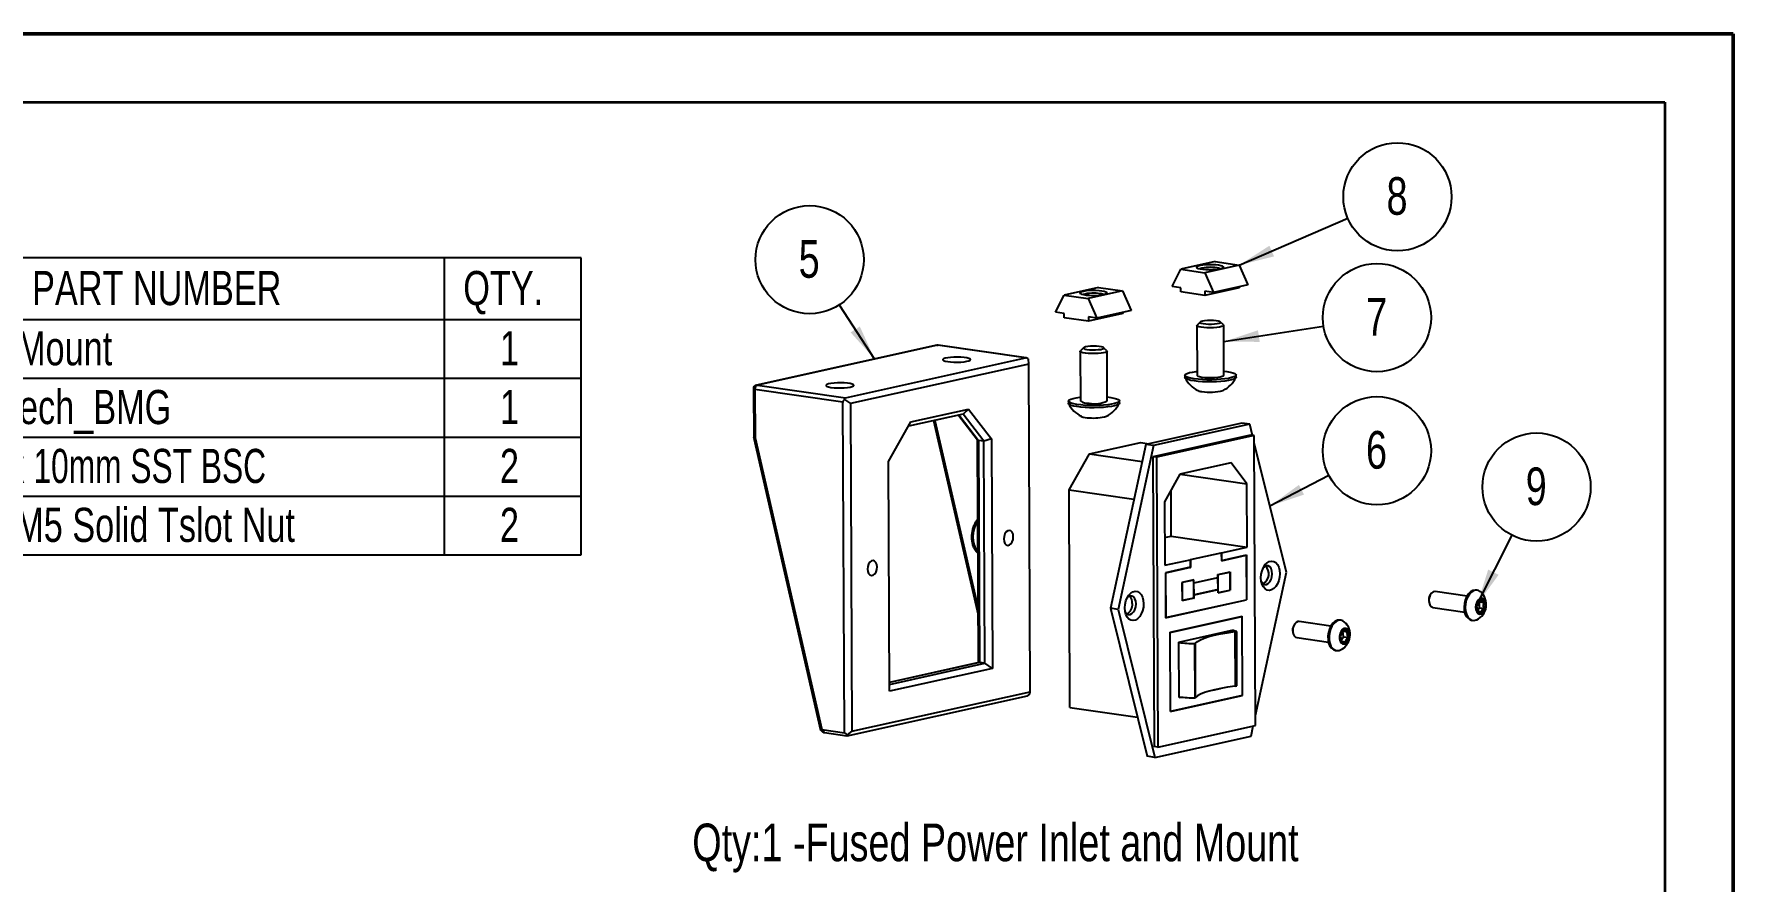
# Model space of a CAD drawing. Header units: millimetres. Extents: x 0 to 279, y 0 to 216.
# Drawn here: x 121.4 to 279.4, y 137.1 to 215.9 of the extents above; entities that cross this region are included whole.
import ezdxf

# ---------------------------------------------------------------- set-up
doc = ezdxf.new("R2010")
doc.units = ezdxf.units.MM
doc.layers.add('PAGE_BORDER', color=7, linetype='Continuous')
doc.layers.add('TITLE_BLOCK_BORDER', color=7, linetype='Continuous')
doc.styles.add('SLDTEXTSTYLE0', font='TXT', dxfattribs={"width": 0.75})
doc.styles.add('SLDTEXTSTYLE2', font='TXT', dxfattribs={"width": 0.694444})
doc.dimstyles.new('SLDDIMSTYLE0', dxfattribs={"dimtxt": 0.18, "dimasz": 3.302, "dimexe": 0, "dimexo": 0.0625, "dimgap": 0, "dimtad": 0, "dimtih": 1, "dimtoh": 1, "dimdec": 0, "dimrnd": 1e-09, "dimzin": 0, "dimdsep": 46, "dimtxsty": 'Standard', "dimsah": 1, "dimcen": 0.09, "dimadec": 0, "dimazin": 0, "dimtfac": 3.302, "dimtdec": 0, "dimtofl": 0, "dimtmove": 0, "dimatfit": 3, "dimfxl": 1, "dimfrac": 2, "dimtolj": 1, "dimtzin": 0, "dimarcsym": 0})

# ---------------------------------------------------------------- blocks, each defined once
blk = doc.blocks.new('SW_TABLEANNOTATION_20')
at = {"layer": 'TITLE_BLOCK_BORDER', "color": 0}
for p, q in [((0, 0), (0, -27.62)), ((70.73, 0), (0, 0)), ((9.64, 0), (9.64, -5.72)), ((57.98, 0), (57.98, -5.72)), ((70.73, -27.62), (70.73, 0)), ((0, -5.72), (70.73, -5.72)), ((9.64, -5.72), (9.64, -27.62)), ((57.98, -5.72), (57.98, -27.62)), ((0, -11.19), (70.73, -11.19)), ((0, -16.67), (70.73, -16.67)), ((0, -22.15), (70.73, -22.15)), ((0, -27.62), (70.73, -27.62))]:
    blk.add_line(p, q, dxfattribs=at)
at = {"layer": 'TITLE_BLOCK_BORDER', "color": 0, "attachment_point": 1}
for s, insert, char_height, style in [('#', (3.14, -1.05), 3.5, 'SLDTEXTSTYLE0'), ('PART NUMBER', (19.68, -1.21), 3.175, 'SLDTEXTSTYLE0'), ('QTY.', (59.77, -1.21), 3.175, 'SLDTEXTSTYLE0'), ('1', (3.64, -6.81), 3.17, 'SLDTEXTSTYLE0'), ('BMG Mount', (10.14, -6.81), 3.175, 'SLDTEXTSTYLE0'), ('1', (63.18, -6.81), 3.17, 'SLDTEXTSTYLE0'), ('2', (3.64, -12.28), 3.17, 'SLDTEXTSTYLE0'), ('Bondtech_BMG', (10.14, -12.28), 3.175, 'SLDTEXTSTYLE0'), ('1', (63.18, -12.28), 3.17, 'SLDTEXTSTYLE0'), ('3', (3.64, -17.76), 3.17, 'SLDTEXTSTYLE0'), ('5mm x 10mm SST BSC', (10.14, -17.76), 3.175, 'SLDTEXTSTYLE2'), ('2', (63.18, -17.76), 3.17, 'SLDTEXTSTYLE0'), ('4', (3.64, -23.24), 3.17, 'SLDTEXTSTYLE0'), ('2020 M5 Solid Tslot Nut', (10.14, -23.24), 3.175, 'SLDTEXTSTYLE0'), ('2', (63.18, -23.24), 3.17, 'SLDTEXTSTYLE0')]:
    blk.add_mtext(s, dxfattribs=dict(at, insert=insert, char_height=char_height, style=style))
blk = doc.blocks.new('SW_NOTE_145')
at = {"layer": 'TITLE_BLOCK_BORDER', "color": 0}
blk.add_circle((-2.75, 4.21), 5.03, dxfattribs=at)
at = {"layer": 'TITLE_BLOCK_BORDER', "color": 0, "insert": (-2.79, 6.03), "char_height": 3.5, "attachment_point": 2, "style": 'SLDTEXTSTYLE0'}
blk.add_mtext('5', dxfattribs=at)
blk = doc.blocks.new('SW_NOTE_146')
at = {"layer": 'TITLE_BLOCK_BORDER', "color": 0}
blk.add_circle((4.62, 1.99), 5.03, dxfattribs=at)
at = {"layer": 'TITLE_BLOCK_BORDER', "color": 0, "insert": (4.58, 3.82), "char_height": 3.5, "attachment_point": 2, "style": 'SLDTEXTSTYLE0'}
blk.add_mtext('8', dxfattribs=at)
blk = doc.blocks.new('SW_NOTE_147')
at = {"layer": 'TITLE_BLOCK_BORDER', "color": 0}
blk.add_circle((4.97, 0.78), 5.03, dxfattribs=at)
at = {"layer": 'TITLE_BLOCK_BORDER', "color": 0, "insert": (4.94, 2.6), "char_height": 3.5, "attachment_point": 2, "style": 'SLDTEXTSTYLE0'}
blk.add_mtext('7', dxfattribs=at)
blk = doc.blocks.new('SW_NOTE_148')
at = {"layer": 'TITLE_BLOCK_BORDER', "color": 0}
blk.add_circle((2.27, 4.49), 5.03, dxfattribs=at)
at = {"layer": 'TITLE_BLOCK_BORDER', "color": 0, "insert": (2.24, 6.31), "char_height": 3.5, "attachment_point": 2, "style": 'SLDTEXTSTYLE0'}
blk.add_mtext('9', dxfattribs=at)
blk = doc.blocks.new('SW_NOTE_149')
at = {"layer": 'TITLE_BLOCK_BORDER', "color": 0}
blk.add_circle((4.47, 2.31), 5.03, dxfattribs=at)
at = {"layer": 'TITLE_BLOCK_BORDER', "color": 0, "insert": (4.43, 4.14), "char_height": 3.5, "attachment_point": 2, "style": 'SLDTEXTSTYLE0'}
blk.add_mtext('6', dxfattribs=at)

msp = doc.modelspace()

# ---------------------------------------------------------------- linework, layer by layer
at = {"color": 7, "linetype": 'Continuous', "lineweight": 50}
for p in [(0, 215.9), (279.4, 0)]:
    msp.add_line(p, (279.4, 215.9), dxfattribs=at)
at = {"color": 7, "linetype": 'Continuous', "lineweight": 25}
for p, q in [((231.25, 194.72), (228.06, 194.01)), ((233.48, 194.39), (230.29, 193.69)), ((231.25, 194.72), (233.48, 194.39)), ((233.48, 194.39), (234.3, 192.56)), ((227.26, 192.41), (228.06, 194.01)), ((228.06, 194.01), (230.29, 193.69)), ((230.29, 193.69), (231.11, 191.85)), ((216.41, 190.01), (217.21, 191.61)), ((220.4, 192.32), (217.21, 191.61)), ((217.21, 191.61), (219.45, 191.29)), ((222.64, 191.99), (219.45, 191.29)), ((219.45, 191.29), (220.26, 189.45)), ((220.4, 192.32), (222.64, 191.99)), ((222.64, 191.99), (223.45, 190.16)), ((228.07, 192.29), (227.26, 192.41)), ((228.07, 191.9), (228.07, 192.29)), ((230.3, 191.57), (228.07, 191.9)), ((233.49, 192.28), (230.3, 191.57)), ((231.11, 191.85), (230.3, 191.97)), ((230.3, 191.97), (230.3, 191.57)), ((234.3, 192.56), (231.11, 191.85)), ((233.49, 192.38), (233.49, 192.28)), ((217.22, 189.89), (216.41, 190.01)), ((217.22, 189.5), (217.22, 189.89)), ((222.65, 189.88), (219.46, 189.17)), ((223.45, 190.16), (220.26, 189.45)), ((222.65, 189.98), (222.65, 189.88)), ((219.46, 189.17), (217.22, 189.5)), ((220.26, 189.45), (219.46, 189.57)), ((219.46, 189.57), (219.46, 189.17)), ((229.55, 188.78), (229.57, 184.15)), ((229.86, 189.1), (229.57, 188.82)), ((232.02, 188.83), (231.73, 189.11)), ((232.07, 184.16), (232.05, 188.79)), ((205.36, 186.94), (188.61, 183.23)), ((205.44, 186.94), (188.69, 183.24)), ((213.62, 185.76), (205.44, 186.94)), ((213.68, 185.76), (205.5, 186.94)), ((219.01, 186.7), (218.72, 186.42)), ((221.18, 186.43), (220.88, 186.71)), ((196.87, 182.05), (213.62, 185.76)), ((213.93, 185.19), (197.34, 181.52)), ((213.93, 185.19), (213.88, 185.67)), ((214.06, 154.7), (213.93, 185.19)), ((218.7, 186.38), (218.72, 181.75)), ((221.22, 181.76), (221.2, 186.39)), ((228.44, 184.15), (228.44, 183.95)), ((233.19, 183.97), (233.19, 184.17)), ((188.32, 182.86), (188.34, 178.37)), ((196.64, 181.63), (188.46, 182.81)), ((188.46, 182.81), (188.47, 178.32)), ((188.69, 183.24), (196.87, 182.05)), ((196.79, 181.89), (197.34, 181.52)), ((217.6, 181.75), (217.6, 181.55)), ((222.35, 181.57), (222.35, 181.77)), ((196.77, 150.89), (196.64, 181.63)), ((197.34, 181.52), (197.48, 151.03)), ((207.82, 180.53), (202.74, 179.41)), ((202.96, 179.81), (208.33, 181)), ((207.39, 180.44), (209.14, 178.13)), ((208.33, 181), (207.82, 180.53)), ((209.74, 178.01), (207.82, 180.53)), ((208.33, 181), (210.45, 178.23)), ((200.88, 176.11), (202.96, 179.81)), ((205.07, 179.93), (209.2, 161.85)), ((233.73, 179.7), (224.79, 177.72)), ((234.54, 178.58), (225.45, 176.57)), ((234.46, 179.59), (225.53, 177.62)), ((234.89, 178.53), (225.8, 176.52)), ((234.46, 179.59), (233.73, 179.7)), ((234.72, 178.55), (234.46, 179.59)), ((234.89, 178.53), (234.54, 178.58)), ((235.01, 151.57), (234.89, 178.53)), ((188.35, 178.29), (194.56, 151.13)), ((188.47, 178.32), (194.68, 151.19)), ((209.13, 178.15), (209.22, 157.4)), ((209.74, 178.01), (209.26, 178.08)), ((209.26, 178.08), (209.35, 157.42)), ((210.45, 178.23), (209.74, 178.01)), ((209.84, 157.35), (209.74, 178.01)), ((210.45, 178.23), (210.54, 156.87)), ((219.56, 176.83), (224.35, 177.89)), ((224.79, 177.72), (221.51, 162.47)), ((225.53, 177.62), (222.24, 162.37)), ((224.35, 177.89), (225.07, 177.78)), ((225.53, 177.62), (224.79, 177.72)), ((237.87, 165.82), (234.89, 177.84)), ((200.97, 154.75), (200.88, 176.11)), ((217.66, 173.48), (219.56, 176.83)), ((219.56, 176.83), (224.45, 176.12)), ((225.45, 176.57), (225.57, 149.61)), ((225.8, 176.52), (225.45, 176.57)), ((225.8, 176.52), (225.92, 149.56)), ((232.74, 176.01), (227.96, 174.95)), ((234.19, 174.06), (232.74, 176.01)), ((227.96, 174.95), (226.53, 172.37)), ((228, 174.96), (234.19, 174.06)), ((234.22, 168.16), (234.19, 174.06)), ((217.66, 173.48), (223.69, 172.61)), ((217.75, 153.24), (217.66, 173.48)), ((226.53, 172.37), (226.56, 166.47)), ((227.17, 169.18), (227.15, 173.49)), ((226.55, 169.04), (227.17, 169.18)), ((227.17, 169.18), (234.22, 168.16)), ((228.95, 167), (231.82, 167.63)), ((231.8, 167.64), (231.82, 167.64)), ((231.8, 167.64), (231.82, 167.63)), ((231.82, 167.64), (231.84, 167.64)), ((231.82, 167.64), (231.82, 167.63)), ((231.82, 167.63), (231.83, 166.89)), ((231.84, 167.64), (234.22, 168.16)), ((231.84, 167.64), (231.84, 166.92)), ((226.56, 166.47), (228.94, 166.99)), ((228.94, 166.28), (226.63, 165.77)), ((228.94, 166.26), (226.63, 165.75)), ((228.96, 166.26), (226.64, 165.75)), ((228.93, 167), (228.92, 167)), ((228.92, 167), (228.94, 166.99)), ((228.93, 167), (228.95, 167)), ((228.93, 167), (228.93, 166.99)), ((228.94, 166.99), (228.94, 166.28)), ((228.94, 166.28), (228.94, 166.26)), ((228.94, 166.26), (228.96, 166.26)), ((228.95, 167), (228.96, 166.26)), ((231.83, 166.9), (234.12, 167.41)), ((231.83, 166.89), (234.14, 167.41)), ((231.83, 166.93), (231.84, 166.92)), ((231.84, 166.92), (234.15, 167.43)), ((234.12, 167.41), (234.14, 167.41)), ((234.14, 167.43), (234.14, 167.41)), ((234.14, 167.41), (234.16, 163.27)), ((234.15, 167.43), (234.17, 163.25)), ((226.63, 165.77), (226.64, 161.59)), ((226.63, 165.75), (226.64, 165.75)), ((226.64, 165.75), (226.66, 161.62)), ((229.28, 165.13), (228.16, 164.88)), ((229.24, 165.1), (228.16, 164.86)), ((228.16, 164.88), (228.17, 163.16)), ((228.16, 164.86), (228.18, 164.86)), ((229.26, 165.1), (228.18, 164.86)), ((228.18, 164.86), (228.19, 163.18)), ((229.24, 165.1), (229.26, 165.1)), ((229.26, 165.1), (229.26, 165.12)), ((229.27, 163.42), (229.26, 165.1)), ((231.49, 165.3), (229.27, 164.81)), ((229.27, 164.83), (229.28, 164.83)), ((229.27, 164.81), (229.28, 164.81)), ((229.28, 164.83), (231.51, 165.32)), ((231.51, 165.3), (229.28, 164.81)), ((229.28, 164.83), (229.28, 165.13)), ((229.29, 163.72), (229.28, 164.81)), ((231.49, 165.3), (231.51, 165.3)), ((231.51, 165.62), (232.63, 165.87)), ((231.51, 165.6), (232.59, 165.84)), ((231.51, 165.32), (231.51, 165.62)), ((231.51, 165.6), (231.53, 165.6)), ((231.51, 165.3), (231.51, 165.32)), ((231.52, 164.22), (231.51, 165.3)), ((231.53, 165.6), (232.61, 165.84)), ((231.54, 163.93), (231.53, 165.6)), ((232.59, 165.84), (232.61, 165.84)), ((232.61, 165.86), (232.61, 165.84)), ((232.61, 165.84), (232.62, 164.17)), ((232.63, 165.87), (232.64, 164.14)), ((235, 152.51), (237.87, 165.82)), ((226.64, 161.6), (234.15, 163.26)), ((226.64, 161.59), (234.17, 163.25)), ((226.66, 161.62), (234.16, 163.27)), ((229.27, 163.41), (228.17, 163.16)), ((229.29, 163.4), (228.17, 163.16)), ((228.17, 163.19), (228.19, 163.18)), ((229.27, 163.42), (228.19, 163.18)), ((231.5, 164.2), (229.27, 163.7)), ((229.27, 163.73), (229.29, 163.72)), ((229.27, 163.7), (229.29, 163.7)), ((229.27, 163.41), (229.27, 163.42)), ((229.27, 163.41), (229.29, 163.4)), ((231.52, 164.22), (229.29, 163.72)), ((231.52, 164.19), (229.29, 163.7)), ((229.29, 163.4), (229.29, 163.7)), ((231.5, 164.2), (231.52, 164.19)), ((231.52, 164.19), (231.52, 164.22)), ((231.52, 163.9), (231.52, 164.19)), ((231.52, 163.9), (232.62, 164.15)), ((231.52, 163.9), (232.64, 164.14)), ((231.52, 163.93), (231.54, 163.93)), ((231.54, 163.93), (232.62, 164.17)), ((232.62, 164.17), (232.62, 164.15)), ((232.62, 164.15), (232.64, 164.14)), ((234.15, 163.27), (234.15, 163.26)), ((234.15, 163.26), (234.17, 163.25)), ((251.13, 163.03), (251.17, 162.91)), ((251.3, 163.79), (251.23, 163.68)), ((254.67, 163.61), (251.72, 164.04)), ((255.61, 164.15), (255.52, 164.17)), ((255.82, 163.08), (255.78, 163.11)), ((255.82, 163.08), (256.27, 163.02)), ((255.83, 162.52), (255.82, 163.08)), ((222.24, 162.37), (221.51, 162.47)), ((221.51, 162.47), (224.92, 148.7)), ((222.24, 162.37), (225.65, 148.6)), ((226.64, 161.62), (226.66, 161.62)), ((227.07, 160.25), (233.76, 161.74)), ((227.07, 160.24), (233.73, 161.71)), ((227.08, 160.23), (233.75, 161.71)), ((233.73, 161.71), (233.75, 161.71)), ((233.75, 161.71), (233.75, 161.73)), ((233.78, 154.38), (233.75, 161.71)), ((233.8, 154.36), (233.76, 161.74)), ((242, 160.81), (239.05, 161.23)), ((242.95, 161.35), (242.85, 161.37)), ((251.5, 162.55), (254.45, 162.12)), ((255.11, 161.35), (255.21, 161.33)), ((255.61, 162.39), (255.63, 162.31)), ((255.64, 162.31), (255.83, 162.52)), ((255.83, 162.52), (256.27, 162.45)), ((227.1, 152.88), (227.07, 160.25)), ((227.07, 160.23), (227.08, 160.23)), ((227.11, 152.9), (227.08, 160.23)), ((227.87, 159.32), (232.97, 160.45)), ((232.97, 160.38), (232.97, 160.45)), ((233.08, 160.3), (233.26, 160.32)), ((233.08, 160.3), (233.1, 155.23)), ((233.28, 155.25), (233.26, 160.32)), ((238.47, 160.22), (238.5, 160.11)), ((238.63, 160.98), (238.57, 160.88)), ((238.84, 159.75), (241.79, 159.32)), ((242.98, 159.49), (243.19, 159.8)), ((243.12, 160.35), (243.57, 160.28)), ((243.19, 159.8), (243.12, 160.35)), ((243.19, 159.8), (243.63, 159.74)), ((227.89, 154.16), (227.87, 159.32)), ((229.37, 159.19), (229.41, 159.23)), ((229.4, 154.13), (229.37, 159.19)), ((229.43, 154.17), (229.41, 159.23)), ((242.45, 158.54), (242.54, 158.53)), ((209.28, 157.42), (200.97, 155.58)), ((200.97, 155.39), (209.84, 157.35)), ((210.54, 156.87), (200.97, 154.75)), ((209.84, 157.35), (209.35, 157.42)), ((210.54, 156.87), (209.84, 157.35)), ((231.04, 154.86), (231.74, 155.01)), ((233.1, 155.23), (233.28, 155.25)), ((213.76, 154.28), (197.01, 150.57)), ((197.48, 151.03), (214.06, 154.7)), ((213.76, 154.28), (214.02, 154.47)), ((214.02, 154.47), (214.06, 154.7)), ((217.75, 153.24), (224.02, 152.33)), ((227.1, 152.88), (233.8, 154.36)), ((227.1, 152.88), (233.78, 154.36)), ((227.11, 152.9), (233.78, 154.38)), ((227.89, 154.16), (228.09, 154.2)), ((229.4, 154.13), (229.43, 154.17)), ((233.78, 154.36), (233.78, 154.38)), ((233.78, 154.36), (233.8, 154.36)), ((227.1, 152.91), (227.11, 152.9)), ((194.55, 151.16), (194.76, 150.96)), ((194.68, 151.19), (196.77, 150.89)), ((194.92, 150.88), (194.68, 151.19)), ((197.01, 150.57), (194.92, 150.88)), ((196.77, 150.89), (197.04, 150.71)), ((197.04, 150.71), (197.01, 150.57)), ((197.48, 151.03), (197.04, 150.71)), ((225.65, 148.6), (234.59, 150.57)), ((225.92, 149.56), (235.01, 151.57)), ((234.59, 150.57), (234.79, 151.53)), ((225.65, 148.6), (224.92, 148.7)), ((225.92, 149.56), (225.57, 149.61))]:
    msp.add_line(p, q, dxfattribs=at)
at = {"color": 8, "linetype": 'Continuous', "lineweight": 25}
for p, q in [((207.45, 180.45), (209.26, 178.08)), ((205.19, 179.95), (209.2, 162.45)), ((209.35, 157.42), (200.97, 155.56))]:
    msp.add_line(p, q, dxfattribs=at)
at = {"color": 7, "linetype": 'Continuous', "lineweight": 25, "flags": 128}
for points in [[(231.57, 194.38), (231.31, 194.41), (231.01, 194.42), (230.69, 194.43), (230.39, 194.42), (230.1, 194.39), (229.86, 194.35), (229.68, 194.31), (229.56, 194.25), (229.52, 194.2), (229.56, 194.14), (229.68, 194.09), (229.86, 194.05), (230.1, 194.01), (230.39, 193.99), (230.69, 193.98), (231.01, 193.98), (231.3, 194), (231.57, 194.03), (231.78, 194.08), (231.93, 194.13), (232.01, 194.18), (232.01, 194.24), (231.93, 194.29), (231.78, 194.34), (231.57, 194.38)], [(231.73, 194.06), (231.63, 194.1), (231.43, 194.14)], [(220.72, 191.98), (220.46, 192.01), (220.16, 192.03), (219.85, 192.03), (219.54, 192.02), (219.26, 191.99), (219.02, 191.95), (218.83, 191.91), (218.72, 191.85), (218.68, 191.8), (218.72, 191.74), (218.83, 191.69), (219.01, 191.65), (219.26, 191.61), (219.54, 191.59), (219.85, 191.58), (220.16, 191.58), (220.46, 191.6), (220.72, 191.63), (220.94, 191.68), (221.09, 191.73), (221.17, 191.78), (221.17, 191.84), (221.09, 191.89), (220.94, 191.94), (220.72, 191.98)], [(220.89, 191.66), (220.78, 191.7), (220.59, 191.74)], [(232.02, 188.83), (232.04, 188.77), (231.98, 188.72), (231.85, 188.67), (231.65, 188.62), (231.4, 188.59), (231.11, 188.57), (230.8, 188.56), (230.48, 188.56), (230.19, 188.58), (229.94, 188.61), (229.74, 188.66), (229.61, 188.71), (229.55, 188.76), (229.57, 188.82)], [(230.06, 189.18), (229.92, 189.14), (229.85, 189.09), (229.86, 189.04), (229.96, 188.99), (230.14, 188.95), (230.37, 188.92), (230.64, 188.91), (230.92, 188.91), (231.19, 188.92), (231.43, 188.95), (231.61, 188.99), (231.72, 189.04), (231.74, 189.09), (231.69, 189.14), (231.55, 189.18), (231.34, 189.22), (231.09, 189.24), (230.81, 189.25), (230.53, 189.24), (230.27, 189.22), (230.06, 189.18)], [(221.18, 186.43), (221.2, 186.39), (221.17, 186.34), (221.06, 186.28), (220.88, 186.24), (220.65, 186.2), (220.37, 186.17), (220.06, 186.16), (219.75, 186.16), (219.45, 186.17), (219.18, 186.2), (218.96, 186.24), (218.8, 186.29), (218.71, 186.34), (218.71, 186.4), (218.72, 186.42)], [(219.06, 186.73), (219, 186.68), (219.03, 186.63), (219.14, 186.59), (219.32, 186.55), (219.56, 186.52), (219.83, 186.51), (220.11, 186.51), (220.38, 186.53), (220.61, 186.56), (220.78, 186.6), (220.88, 186.65), (220.89, 186.7), (220.83, 186.75), (220.68, 186.79), (220.47, 186.82), (220.21, 186.84), (219.93, 186.85), (219.65, 186.84), (219.4, 186.81), (219.19, 186.78), (219.06, 186.73)], [(206.38, 185.42), (206.65, 185.39), (206.96, 185.37), (207.29, 185.37), (207.61, 185.38), (207.9, 185.41), (208.15, 185.45), (208.34, 185.5), (208.46, 185.55), (208.51, 185.61), (208.47, 185.67), (208.35, 185.72), (208.15, 185.77), (207.9, 185.81), (207.61, 185.83), (207.29, 185.84), (206.96, 185.83), (206.65, 185.81), (206.38, 185.78), (206.15, 185.74), (206, 185.69), (205.92, 185.63), (205.92, 185.57), (206, 185.51), (206.15, 185.46), (206.38, 185.42)], [(195.53, 183.02), (195.81, 182.99), (196.12, 182.98), (196.44, 182.97), (196.76, 182.99), (197.06, 183.01), (197.31, 183.05), (197.5, 183.1), (197.62, 183.15), (197.66, 183.21), (197.62, 183.27), (197.5, 183.32), (197.31, 183.37), (197.06, 183.41), (196.76, 183.43), (196.44, 183.44), (196.12, 183.43), (195.81, 183.42), (195.53, 183.38), (195.31, 183.34), (195.15, 183.29), (195.07, 183.23), (195.07, 183.17), (195.15, 183.11), (195.31, 183.06), (195.53, 183.02)], [(229.3, 183.82), (228.99, 183.88), (228.74, 183.94), (228.57, 184.01), (228.46, 184.09), (228.44, 184.17), (228.5, 184.25), (228.64, 184.32), (228.86, 184.39), (229.14, 184.45), (229.47, 184.5), (229.56, 184.52)], [(229.3, 183.62), (228.99, 183.67), (228.74, 183.74), (228.57, 183.81), (228.47, 183.89), (228.44, 183.95)], [(232.06, 184.53), (232.33, 184.49), (232.64, 184.44), (232.89, 184.38), (233.07, 184.3), (233.17, 184.23), (233.19, 184.15), (233.13, 184.07), (232.99, 184), (232.78, 183.93), (232.5, 183.86), (232.16, 183.81), (231.78, 183.77), (231.36, 183.75), (230.93, 183.73), (230.49, 183.73), (230.06, 183.75), (229.66, 183.78), (229.3, 183.82)], [(233.19, 183.97), (233.19, 183.95), (233.13, 183.87), (232.99, 183.79), (232.78, 183.72), (232.5, 183.66), (232.16, 183.61), (231.78, 183.57), (231.36, 183.54), (230.93, 183.53), (230.49, 183.53), (230.07, 183.55), (229.66, 183.58), (229.3, 183.62)], [(229.57, 184.15), (229.58, 184.13), (229.65, 184.07), (229.8, 184.02), (230.02, 183.98)], [(230.02, 183.98), (230.28, 183.95), (230.58, 183.94), (230.89, 183.93), (231.2, 183.95), (231.49, 183.97), (231.73, 184.01), (231.91, 184.05), (232.03, 184.11), (232.07, 184.16), (232.07, 184.16)], [(219.15, 181.35), (218.76, 181.39), (218.4, 181.43), (218.1, 181.49), (217.86, 181.55), (217.7, 181.63), (217.61, 181.7), (217.6, 181.78), (217.67, 181.86), (217.83, 181.93), (218.05, 182), (218.34, 182.06), (218.68, 182.11), (218.72, 182.12)], [(221.22, 182.13), (221.54, 182.09), (221.84, 182.03), (222.08, 181.97), (222.24, 181.89), (222.33, 181.82), (222.34, 181.74), (222.27, 181.66), (222.12, 181.58), (221.89, 181.52), (221.6, 181.46), (221.26, 181.41), (220.87, 181.37), (220.45, 181.34), (220.01, 181.33), (219.58, 181.34), (219.15, 181.35)], [(219.15, 181.15), (218.76, 181.18), (218.4, 181.23), (218.1, 181.28), (217.87, 181.35), (217.7, 181.42), (217.61, 181.5), (217.6, 181.55)], [(222.35, 181.57), (222.34, 181.53), (222.27, 181.46), (222.12, 181.38), (221.89, 181.31), (221.6, 181.25), (221.26, 181.2), (220.87, 181.16), (220.45, 181.14), (220.01, 181.13), (219.58, 181.13), (219.15, 181.15)], [(211.59, 168.92), (211.62, 168.69), (211.7, 168.5), (211.82, 168.37), (211.96, 168.32), (212.12, 168.36), (212.26, 168.47), (212.38, 168.65), (212.46, 168.88), (212.48, 169.12), (212.46, 169.35), (212.38, 169.54), (212.26, 169.66), (212.11, 169.71), (211.96, 169.68), (211.81, 169.57), (211.69, 169.39), (211.62, 169.16), (211.59, 168.92)], [(198.93, 166.12), (198.95, 165.89), (199.03, 165.7), (199.15, 165.57), (199.3, 165.52), (199.45, 165.56), (199.6, 165.67), (199.72, 165.85), (199.79, 166.07), (199.82, 166.32), (199.79, 166.54), (199.71, 166.73), (199.59, 166.86), (199.45, 166.91), (199.29, 166.88), (199.15, 166.76), (199.03, 166.58), (198.95, 166.36), (198.93, 166.12)], [(237.26, 165.69), (237.24, 165.36), (237.17, 165.04), (237.05, 164.74), (236.89, 164.49), (236.7, 164.3), (236.5, 164.18), (236.29, 164.13), (236.08, 164.16), (235.89, 164.27), (235.73, 164.45), (235.61, 164.69), (235.54, 164.98), (235.51, 165.3), (235.53, 165.63), (235.61, 165.95), (235.73, 166.25), (235.88, 166.5), (236.07, 166.69), (236.28, 166.81), (236.49, 166.86), (236.69, 166.83), (236.88, 166.72), (237.04, 166.54), (237.16, 166.3), (237.24, 166.01), (237.26, 165.69)], [(236.56, 165.67), (236.53, 165.93), (236.45, 166.16), (236.33, 166.32), (236.17, 166.41), (236, 166.41), (235.83, 166.33), (235.72, 166.24)], [(235.54, 164.97), (235.55, 164.95), (235.68, 164.78), (235.83, 164.69), (236.01, 164.69), (236.18, 164.77), (236.33, 164.93), (236.46, 165.14), (236.53, 165.4), (236.56, 165.67)], [(224.6, 162.89), (224.58, 162.56), (224.5, 162.24), (224.38, 161.94), (224.23, 161.69), (224.04, 161.5), (223.84, 161.37), (223.62, 161.33), (223.42, 161.36), (223.23, 161.47), (223.07, 161.65), (222.95, 161.89), (222.87, 162.18), (222.85, 162.5), (222.87, 162.83), (222.94, 163.15), (223.06, 163.44), (223.22, 163.7), (223.41, 163.89), (223.61, 164.01), (223.82, 164.06), (224.03, 164.03), (224.22, 163.92), (224.38, 163.74), (224.5, 163.49), (224.57, 163.21), (224.6, 162.89)], [(222.87, 162.17), (222.89, 162.14), (223.01, 161.98), (223.17, 161.89), (223.34, 161.89), (223.51, 161.97), (223.67, 162.13), (223.79, 162.34), (223.87, 162.6), (223.9, 162.87)], [(223.9, 162.87), (223.87, 163.13), (223.79, 163.35), (223.66, 163.52), (223.51, 163.61), (223.33, 163.61), (223.16, 163.53), (223.06, 163.43)], [(251.72, 164.04), (251.68, 164.04), (251.53, 164), (251.38, 163.89), (251.25, 163.71), (251.17, 163.49), (251.13, 163.25), (251.15, 163.01), (251.21, 162.8), (251.32, 162.65), (251.46, 162.56), (251.5, 162.55)], [(255.52, 164.17), (255.42, 164.17), (255.2, 164.12), (254.99, 164), (254.79, 163.8), (254.63, 163.54), (254.51, 163.23), (254.43, 162.9), (254.41, 162.56)], [(255.95, 163.99), (255.92, 164.01), (255.73, 164.13), (255.51, 164.16), (255.29, 164.11), (255.08, 163.98), (254.89, 163.78), (254.73, 163.52), (254.6, 163.22), (254.53, 162.88), (254.5, 162.54)], [(255.47, 162.56), (255.5, 162.33), (255.57, 162.13), (255.69, 161.99), (255.84, 161.92), (255.99, 161.94), (256.14, 162.03), (256.28, 162.19), (256.37, 162.41), (256.42, 162.65), (256.42, 162.89), (256.37, 163.11), (256.27, 163.28), (256.14, 163.38), (255.99, 163.41), (255.83, 163.35), (255.69, 163.22), (255.57, 163.03), (255.5, 162.8), (255.47, 162.56)], [(239.05, 161.23), (238.94, 161.23), (238.79, 161.16), (238.65, 161.01), (238.54, 160.81), (238.48, 160.57), (238.47, 160.33), (238.51, 160.1), (238.59, 159.92), (238.72, 159.79), (238.84, 159.75)], [(242.85, 161.37), (242.83, 161.37), (242.61, 161.35), (242.39, 161.25), (242.19, 161.07), (242.02, 160.83), (241.88, 160.54), (241.79, 160.21), (241.74, 159.87), (241.75, 159.53)], [(243.28, 161.19), (243.13, 161.29), (242.92, 161.35), (242.7, 161.33), (242.49, 161.23), (242.29, 161.06), (242.11, 160.81), (241.97, 160.52), (241.88, 160.2), (241.84, 159.86), (241.85, 159.52)], [(254.5, 162.54), (254.53, 162.21), (254.61, 161.91), (254.73, 161.66), (254.9, 161.48), (255.09, 161.36), (255.31, 161.33), (255.53, 161.38), (255.57, 161.4)], [(229.41, 159.23), (229.6, 159.39), (229.88, 159.54), (230.23, 159.69), (230.66, 159.83), (231.17, 159.96), (231.74, 160.08), (232.38, 160.19), (233.08, 160.3)], [(242.81, 159.64), (242.86, 159.42), (242.96, 159.25), (243.09, 159.15), (243.25, 159.12), (243.4, 159.17), (243.55, 159.3), (243.66, 159.49), (243.74, 159.72), (243.76, 159.96), (243.74, 160.2), (243.66, 160.4), (243.55, 160.54), (243.4, 160.6), (243.25, 160.59), (243.09, 160.5), (242.96, 160.34), (242.86, 160.13), (242.81, 159.88), (242.81, 159.64)], [(241.85, 159.52), (241.91, 159.21), (242.02, 158.94), (242.17, 158.73), (242.36, 158.59), (242.57, 158.53), (242.79, 158.55), (242.91, 158.59)], [(233.1, 155.23), (232.4, 155.13), (231.77, 155.02), (231.19, 154.89), (230.69, 154.76), (230.25, 154.62), (229.9, 154.47), (229.62, 154.32), (229.43, 154.17)]]:
    msp.add_lwpolyline(points, dxfattribs=at)
at = {"color": 8, "linetype": 'Continuous', "lineweight": 25, "flags": 128}
for points in [[(205.36, 186.94), (205.38, 186.94), (205.44, 186.94)], [(205.44, 186.94), (205.49, 186.94), (205.5, 186.94)], [(188.46, 182.81), (188.4, 182.82), (188.36, 182.83), (188.33, 182.85), (188.32, 182.86), (188.32, 182.86)], [(188.69, 183.24), (188.64, 183.24), (188.61, 183.23)], [(188.47, 178.32), (188.42, 178.33), (188.38, 178.34), (188.35, 178.35), (188.34, 178.36), (188.34, 178.37)]]:
    msp.add_lwpolyline(points, dxfattribs=at)
at = {"color": 7, "linetype": 'Continuous', "lineweight": 25}
for centre, radius, start, end in [((230.8, 190.56), 3.63, 79.9773, 105.7599), ((219.95, 188.16), 3.63, 79.9773, 105.7599), ((205.44, 186.57), 0.375, 81.7672, 102.4758), ((230.81, 185.1), 2.64, 206.7543, 243.8522), ((230.81, 185.1), 2.64, 296.6528, 333.7507), ((188.69, 182.87), 0.375, 102.4758, 180.2525), ((188.87, 182.86), 0.417, 115.0851, 186.1279), ((219.41, 182.75), 1.21, 235.3136, 276.3001), ((220.06, 184.11), 2.61, 258.4851, 296.3219), ((230.12, 183.82), 1.2, 246.5599, 265.2586), ((230.77, 187.17), 4.6, 260.6459, 285.4526), ((219.97, 182.7), 2.64, 206.7543, 243.8522), ((219.55, 182.39), 2.2, 250.0991, 269.9279), ((219.98, 184.43), 4.26, 264.1287, 285.9412), ((219.97, 182.7), 2.64, 296.6528, 333.7507), ((188.71, 178.37), 0.375, 180.2525, 192.8805), ((235.19, 165.67), 1.05, 299.6037, 43.9307), ((222.54, 162.83), 1.02, 300.0726, 5.0128), ((222.75, 163), 0.799, 354.6923, 48.5116), ((251.92, 163.25), 0.814, 147.7116, 195.8227), ((254.87, 162.82), 1.59, 296.1121, 47.4222), ((256.42, 162.6), 0.835, 160.3614, 200.1436), ((256.12, 162.76), 0.505, 109.981, 166.2859), ((255.99, 162.94), 0.291, 14.9494, 97.697), ((255.48, 162.73), 0.835, 340.3614, 20.1436), ((242.21, 160.02), 1.59, 296.1121, 47.4222), ((255.48, 162.37), 1.09, 170.4353, 250.0589), ((255.91, 162.39), 0.291, 194.9494, 277.697), ((255.78, 162.57), 0.505, 289.981, 346.2859), ((231.73, 154.06), 6.44, 76.258, 80.4329), ((239.27, 160.44), 0.831, 148.2163, 195.3181), ((243.68, 159.79), 0.765, 165.2211, 207.4599), ((243.54, 159.89), 0.606, 121.2333, 170.801), ((243.33, 160.17), 0.262, 25.2766, 114.5307), ((243.03, 159.83), 0.606, 301.2333, 350.801), ((242.89, 159.93), 0.765, 345.2211, 27.4599), ((229.76, 176.38), 17.2, 263.6869, 268.7156), ((242.74, 159.49), 0.991, 177.4429, 252.5399), ((243.24, 159.55), 0.262, 205.2766, 294.5307), ((229.78, 171.32), 17.2, 263.6869, 268.7156)]:
    msp.add_arc(centre, radius, start, end, dxfattribs=at)
at = {"color": 8, "linetype": 'Continuous', "lineweight": 25}
for centre, radius, start, end in [((189.04, 175.71), 2.67, 102.2481, 105.0385), ((211.37, 169.13), 2.65, 146.5888, 213.9162)]:
    msp.add_arc(centre, radius, start, end, dxfattribs=at)
at = {"color": 7, "linetype": 'Continuous', "lineweight": 25}
for centre, major_axis, ratio, start_param, end_param in [((213.91, 185.35), (-0.337, 0.388), 0.430162, 5.268027, 6.053426), ((197.16, 181.64), (0.528, 0.02), 0.698206, 2.333415, 3.118813), ((197.16, 181.64), (-0.337, 0.388), 0.430162, 6.053426, 6.838824), ((209.5, 178.28), (0.37, 0.126), 0.45375, 3.292558, 3.868737), ((209.59, 157.1), (0.36, -0.287), 0.383106, 2.563175, 2.8419)]:
    msp.add_ellipse(centre, major_axis=major_axis, ratio=ratio, start_param=start_param, end_param=end_param, dxfattribs=at)
for points, knots in [([(209.16, 170.76), (209.13, 170.72), (209.03, 170.61), (208.89, 170.36), (208.75, 170.02), (208.65, 169.66), (208.6, 169.28), (208.6, 168.91), (208.65, 168.54), (208.75, 168.2), (208.9, 167.9), (209.05, 167.7), (209.15, 167.62), (209.17, 167.6)], [0, 0, 0, 0, 0.043107, 0.145002, 0.247355, 0.349594, 0.451817, 0.554317, 0.657363, 0.761301, 0.866244, 0.971215, 1, 1, 1, 1]), ([(255.95, 163.23), (255.87, 163.19), (255.76, 163.12), (255.71, 163.03), (255.69, 163.01)], [0, 0, 0, 0, 0.669981, 1, 1, 1, 1]), ([(256.27, 163.02), (256.2, 163.05), (256.07, 163.11), (255.98, 163.19), (255.96, 163.22), (255.95, 163.23)], [0, 0, 0, 0, 0.439105, 0.751358, 1, 1, 1, 1]), ([(256.27, 162.45), (256.26, 162.49), (256.22, 162.58), (256.2, 162.75), (256.23, 162.91), (256.26, 162.99), (256.27, 163.02)], [0, 0, 0, 0, 0.180942, 0.506293, 0.843975, 1, 1, 1, 1]), ([(255.63, 162.31), (255.65, 162.28), (255.68, 162.24), (255.82, 162.16), (255.91, 162.12), (255.95, 162.1)], [0, 0, 0, 0, 0.439105, 0.751358, 1, 1, 1, 1]), ([(255.95, 162.1), (255.97, 162.15), (256, 162.24), (256.14, 162.37), (256.23, 162.43), (256.27, 162.45)], [0, 0, 0, 0, 0.439105, 0.751358, 1, 1, 1, 1]), ([(242.94, 159.61), (242.95, 159.58), (242.96, 159.53), (242.98, 159.47), (243, 159.44)], [0, 0, 0, 0, 0.384401, 1, 1, 1, 1]), ([(243.22, 160.41), (243.15, 160.35), (243.07, 160.29), (243.03, 160.21), (243.02, 160.2)], [0, 0, 0, 0, 0.845531, 1, 1, 1, 1]), ([(243.57, 160.28), (243.49, 160.31), (243.36, 160.34), (243.26, 160.39), (243.24, 160.4), (243.22, 160.41)], [0, 0, 0, 0, 0.439105, 0.751358, 1, 1, 1, 1]), ([(243.35, 159.32), (243.36, 159.38), (243.39, 159.49), (243.51, 159.64), (243.59, 159.71), (243.63, 159.74)], [0, 0, 0, 0, 0.439105, 0.751358, 1, 1, 1, 1]), ([(243.63, 159.74), (243.62, 159.77), (243.57, 159.86), (243.53, 160.03), (243.54, 160.18), (243.56, 160.26), (243.57, 160.28)], [0, 0, 0, 0, 0.180942, 0.506293, 0.843975, 1, 1, 1, 1]), ([(243, 159.44), (243.02, 159.43), (243.06, 159.4), (243.21, 159.35), (243.3, 159.33), (243.35, 159.32)], [0, 0, 0, 0, 0.439105, 0.751358, 1, 1, 1, 1]), ([(194.56, 151.16), (194.55, 151.16), (194.55, 151.16), (194.58, 151.17), (194.65, 151.18), (194.68, 151.19)], [0, 0, 0, 0, 0.084877, 0.542438, 1, 1, 1, 1]), ([(194.92, 150.88), (194.89, 150.88), (194.83, 150.9), (194.78, 150.94), (194.76, 150.96)], [0, 0, 0, 0, 0.54797, 1, 1, 1, 1])]:
    msp.add_open_spline(points, degree=3, knots=knots, dxfattribs=at)
at = {"layer": 'PAGE_BORDER', "lineweight": 35}
for p, q in [((6.35, 209.55), (273.05, 209.55)), ((273.05, 209.55), (273.05, 6.35))]:
    msp.add_line(p, q, dxfattribs=at)
at = {"layer": 'TITLE_BLOCK_BORDER'}
for p, q in [((196.29, 190.69), (199.59, 185.65)), ((241.82, 174.82), (236.34, 171.98))]:
    msp.add_line(p, q, dxfattribs=at)
for points in [[(199.59, 185.65), (198.21, 188.69), (197.36, 188.13)], [(236.34, 171.98), (239.51, 173.05), (239.04, 173.95)]]:
    msp.add_solid(points, dxfattribs=at)

# ---------------------------------------------------------------- block references
for name, p in [('SW_NOTE_146', (243.58, 198.76)), ('SW_NOTE_145', (196.29, 190.69)), ('SW_TABLEANNOTATION_20', (101.57, 195.06)), ('SW_NOTE_147', (241.32, 188.73)), ('SW_NOTE_149', (241.82, 174.82)), ('SW_NOTE_148', (258.86, 169.26))]:
    msp.add_blockref(name, p, dxfattribs=at)

# ---------------------------------------------------------------- texts
at = {"layer": 'TITLE_BLOCK_BORDER', "insert": (182.63, 142.44), "char_height": 3.5, "attachment_point": 1, "style": 'SLDTEXTSTYLE0'}
msp.add_mtext('Qty:1 -Fused Power Inlet and Mount', dxfattribs=at)

# ---------------------------------------------------------------- leaders
at = {"layer": 'TITLE_BLOCK_BORDER'}
for points in [[(233.48, 194.39), (243.58, 198.76)], [(232.05, 187.28), (241.32, 188.73)], [(255.63, 162.88), (258.86, 169.26)]]:
    msp.add_leader(points, dimstyle='SLDDIMSTYLE0', dxfattribs=at)

doc.saveas('drawing.dxf')
